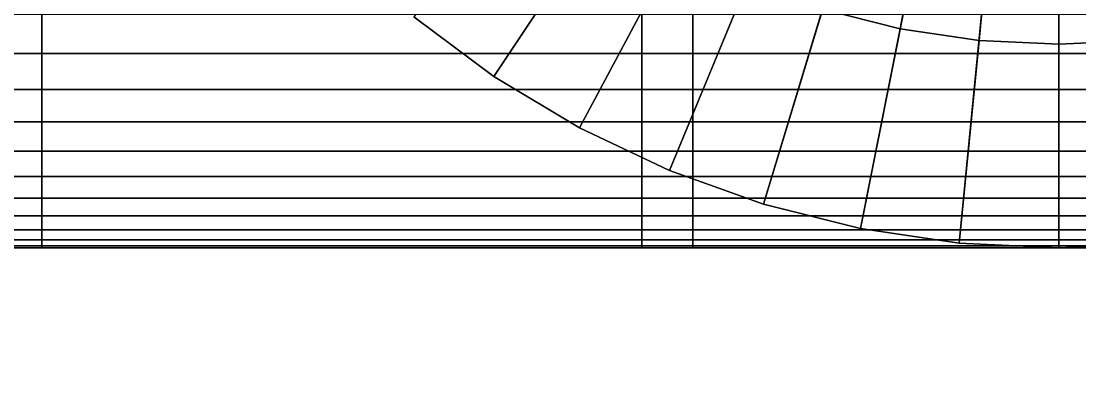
# Model space of a CAD drawing. Header units: millimetres. Extents: x -50 to 55, y -28 to 25.
# Drawn here: x -25.51 to 0.49, y -28.49 to -19.43 of the extents above; entities that cross this region are included whole.
import ezdxf

# ---------------------------------------------------------------- set-up
doc = ezdxf.new("R2010")
doc.units = ezdxf.units.MM
doc.layers.add('BASE', color=7, linetype='Continuous')
doc.layers.add('CIRCOLO_LU', color=7, linetype='Continuous')
doc.styles.add('Annotative', font='arial.ttf')

msp = doc.modelspace()

# ---------------------------------------------------------------- linework, layer by layer
at = {"layer": 'BASE', "lineweight": 5}
for points, invisible_edges in [([(-11.194, -13.64, -14.002), (-15.86, -19.325, -21), (-13.889, -20.787, -21)], 12), ([(-13.889, -20.787, -21), (-9.803, -14.671, -14.002), (-11.194, -13.64, -14.002)], 12), ([(-9.803, -14.671, -14.002), (-13.889, -20.787, -21), (-11.785, -22.048, -21)], 12), ([(-11.785, -22.048, -21), (-8.318, -15.561, -14.002), (-9.803, -14.671, -14.002)], 12), ([(-8.318, -15.561, -14.002), (-11.785, -22.048, -21), (-9.567, -23.097, -21)], 12), ([(-9.567, -23.097, -21), (-6.752, -16.302, -14.002), (-8.318, -15.561, -14.002)], 12), ([(-6.752, -16.302, -14.002), (-9.567, -23.097, -21), (-7.257, -23.924, -21)], 12), ([(-7.257, -23.924, -21), (-5.122, -16.885, -14.002), (-6.752, -16.302, -14.002)], 12), ([(-13.889, -20.787, -60), (-15.86, -19.325, -60), (-11.111, -16.629, -60)], 2), ([(-13.889, -20.787, -60), (-11.111, -16.629, -60), (-9.428, -17.638, -60)], 12), ([(-5.122, -16.885, -14.002), (-7.257, -23.924, -21), (-4.877, -24.52, -21)], 12), ([(-4.877, -24.52, -21), (-3.442, -17.306, -14.002), (-5.122, -16.885, -14.002)], 12), ([(-3.413, -17.159, -50), (-3.902, -19.616, -50), (-5.806, -19.139, -50)], 12), ([(-3.902, -19.616, -50), (-3.413, -17.159, -50), (-1.715, -17.411, -50)], 12), ([(-3.442, -17.306, -14.002), (-4.877, -24.52, -21), (-2.45, -24.88, -21)], 12), ([(-1.715, -17.411, -50), (-1.96, -19.904, -50), (-3.902, -19.616, -50)], 12), ([(-2.45, -24.88, -21), (-1.729, -17.56, -14.002), (-3.442, -17.306, -14.002)], 12), ([(-1.96, -19.904, -50), (-1.715, -17.411, -50), (0, -17.495, -50)], 12), ([(0, -17.495, -50), (1.715, -17.411, -50), (1.96, -19.904, -50)], 12), ([(-11.785, -22.048, -60), (-13.889, -20.787, -60), (-9.428, -17.638, -60)], 2), ([(-11.785, -22.048, -60), (-9.428, -17.638, -60), (-7.654, -18.477, -60)], 12), ([(-1.729, -17.56, -14.002), (-2.45, -24.88, -21), (0, -25, -21)], 12), ([(0, -17.495, -50), (0, -20, -50), (-1.96, -19.904, -50)], 12), ([(0, -25, -21), (0, -17.645, -14.002), (-1.729, -17.56, -14.002)], 12), ([(1.96, -19.904, -50), (0, -20, -50), (0, -17.495, -50)], 12), ([(2.45, -24.88, -21), (1.729, -17.56, -14.002), (0, -25, -21)], 2), ([(1.729, -17.56, -14.002), (0, -17.645, -14.002), (0, -25, -21)], 12), ([(-9.567, -23.097, -60), (-11.785, -22.048, -60), (-7.654, -18.477, -60)], 2), ([(-9.567, -23.097, -60), (-7.654, -18.477, -60), (-5.806, -19.139, -60)], 12), ([(-7.257, -23.924, -60), (-9.567, -23.097, -60), (-5.806, -19.139, -60)], 2), ([(-7.257, -23.924, -60), (-5.806, -19.139, -60), (-3.902, -19.616, -60)], 12), ([(-3.902, -19.616, -50), (-3.902, -19.616, -60), (-5.806, -19.139, -50)], 2), ([(-3.902, -19.616, -60), (-5.806, -19.139, -60), (-5.806, -19.139, -50)], 12), ([(-15.86, -19.325, -21), (-15.86, -19.325, -30), (-13.889, -20.787, -21)], 2), ([(-15.86, -19.325, -30), (-13.889, -20.787, -30), (-13.889, -20.787, -21)], 12), ([(-13.889, -20.787, -32), (-15.86, -19.325, -32), (-15.86, -19.325, -35)], 12), ([(-15.86, -19.325, -35), (-13.889, -20.787, -35), (-13.889, -20.787, -32)], 12), ([(-13.889, -20.787, -38), (-15.86, -19.325, -38), (-15.86, -19.325, -50)], 12), ([(-15.86, -19.325, -50), (-13.889, -20.787, -50), (-13.889, -20.787, -38)], 12), ([(-13.889, -20.787, -50), (-15.86, -19.325, -50), (-15.86, -19.325, -60)], 12), ([(-15.86, -19.325, -60), (-13.889, -20.787, -60), (-13.889, -20.787, -50)], 12), ([(-15.86, -19.325, -30), (-15.86, -19.325, -32), (-13.889, -20.787, -30)], 2), ([(-15.86, -19.325, -32), (-13.889, -20.787, -32), (-13.889, -20.787, -30)], 12), ([(-13.889, -20.787, -35), (-15.86, -19.325, -35), (-15.86, -19.325, -38)], 12), ([(-15.86, -19.325, -38), (-13.889, -20.787, -38), (-13.889, -20.787, -35)], 12), ([(-4.877, -24.52, -60), (-7.257, -23.924, -60), (-3.902, -19.616, -60)], 2), ([(-4.877, -24.52, -60), (-3.902, -19.616, -60), (-1.96, -19.904, -60)], 12), ([(-1.96, -19.904, -50), (-1.96, -19.904, -60), (-3.902, -19.616, -50)], 2), ([(-1.96, -19.904, -60), (-3.902, -19.616, -60), (-3.902, -19.616, -50)], 12), ([(-2.45, -24.88, -60), (-4.877, -24.52, -60), (-1.96, -19.904, -60)], 2), ([(-2.45, -24.88, -60), (-1.96, -19.904, -60), (0, -20, -60)], 12), ([(0, -25, -60), (-2.45, -24.88, -60), (0, -20, -60)], 2), ([(0, -20, -50), (0, -20, -60), (-1.96, -19.904, -50)], 2), ([(0, -20, -60), (-1.96, -19.904, -60), (-1.96, -19.904, -50)], 12), ([(0, -20, -60), (1.96, -19.904, -60), (2.45, -24.88, -60)], 12), ([(1.96, -19.904, -50), (1.96, -19.904, -60), (0, -20, -50)], 2), ([(1.96, -19.904, -60), (0, -20, -60), (0, -20, -50)], 12), ([(2.45, -24.88, -60), (0, -25, -60), (0, -20, -60)], 12), ([(-13.889, -20.787, -21), (-13.889, -20.787, -30), (-11.785, -22.048, -21)], 2), ([(-13.889, -20.787, -30), (-11.785, -22.048, -30), (-11.785, -22.048, -21)], 12), ([(-11.785, -22.048, -32), (-13.889, -20.787, -32), (-13.889, -20.787, -35)], 12), ([(-13.889, -20.787, -35), (-11.785, -22.048, -35), (-11.785, -22.048, -32)], 12), ([(-11.785, -22.048, -38), (-13.889, -20.787, -38), (-13.889, -20.787, -50)], 12), ([(-13.889, -20.787, -50), (-11.785, -22.048, -50), (-11.785, -22.048, -38)], 12), ([(-11.785, -22.048, -50), (-13.889, -20.787, -50), (-13.889, -20.787, -60)], 12), ([(-13.889, -20.787, -60), (-11.785, -22.048, -60), (-11.785, -22.048, -50)], 12), ([(-13.889, -20.787, -30), (-13.889, -20.787, -32), (-11.785, -22.048, -30)], 2), ([(-13.889, -20.787, -32), (-11.785, -22.048, -32), (-11.785, -22.048, -30)], 12), ([(-11.785, -22.048, -35), (-13.889, -20.787, -35), (-13.889, -20.787, -38)], 12), ([(-13.889, -20.787, -38), (-11.785, -22.048, -38), (-11.785, -22.048, -35)], 12), ([(-11.785, -22.048, -21), (-11.785, -22.048, -30), (-9.567, -23.097, -21)], 2), ([(-11.785, -22.048, -30), (-9.567, -23.097, -30), (-9.567, -23.097, -21)], 12), ([(-9.567, -23.097, -32), (-11.785, -22.048, -32), (-11.785, -22.048, -35)], 12), ([(-11.785, -22.048, -35), (-9.567, -23.097, -35), (-9.567, -23.097, -32)], 12), ([(-9.567, -23.097, -38), (-11.785, -22.048, -38), (-11.785, -22.048, -50)], 12), ([(-11.785, -22.048, -50), (-9.567, -23.097, -50), (-9.567, -23.097, -38)], 12), ([(-9.567, -23.097, -50), (-11.785, -22.048, -50), (-11.785, -22.048, -60)], 12), ([(-11.785, -22.048, -60), (-9.567, -23.097, -60), (-9.567, -23.097, -50)], 12), ([(-11.785, -22.048, -30), (-11.785, -22.048, -32), (-9.567, -23.097, -30)], 2), ([(-11.785, -22.048, -32), (-9.567, -23.097, -32), (-9.567, -23.097, -30)], 12), ([(-9.567, -23.097, -35), (-11.785, -22.048, -35), (-11.785, -22.048, -38)], 12), ([(-11.785, -22.048, -38), (-9.567, -23.097, -38), (-9.567, -23.097, -35)], 12), ([(-9.567, -23.097, -21), (-9.567, -23.097, -30), (-7.257, -23.924, -21)], 2), ([(-9.567, -23.097, -30), (-7.257, -23.924, -30), (-7.257, -23.924, -21)], 12), ([(-7.257, -23.924, -32), (-9.567, -23.097, -32), (-9.567, -23.097, -35)], 12), ([(-9.567, -23.097, -35), (-7.257, -23.924, -35), (-7.257, -23.924, -32)], 12), ([(-7.257, -23.924, -38), (-9.567, -23.097, -38), (-9.567, -23.097, -50)], 12), ([(-9.567, -23.097, -50), (-7.257, -23.924, -50), (-7.257, -23.924, -38)], 12), ([(-7.257, -23.924, -50), (-9.567, -23.097, -50), (-9.567, -23.097, -60)], 12), ([(-9.567, -23.097, -60), (-7.257, -23.924, -60), (-7.257, -23.924, -50)], 12), ([(-9.567, -23.097, -30), (-9.567, -23.097, -32), (-7.257, -23.924, -30)], 2), ([(-9.567, -23.097, -32), (-7.257, -23.924, -32), (-7.257, -23.924, -30)], 12), ([(-7.257, -23.924, -35), (-9.567, -23.097, -35), (-9.567, -23.097, -38)], 12), ([(-9.567, -23.097, -38), (-7.257, -23.924, -38), (-7.257, -23.924, -35)], 12), ([(-7.257, -23.924, -21), (-7.257, -23.924, -30), (-4.877, -24.52, -21)], 2), ([(-7.257, -23.924, -30), (-4.877, -24.52, -30), (-4.877, -24.52, -21)], 12), ([(-4.877, -24.52, -32), (-7.257, -23.924, -32), (-7.257, -23.924, -35)], 12), ([(-7.257, -23.924, -35), (-4.877, -24.52, -35), (-4.877, -24.52, -32)], 12), ([(-4.877, -24.52, -38), (-7.257, -23.924, -38), (-7.257, -23.924, -50)], 12), ([(-7.257, -23.924, -50), (-4.877, -24.52, -50), (-4.877, -24.52, -38)], 12), ([(-4.877, -24.52, -50), (-7.257, -23.924, -50), (-7.257, -23.924, -60)], 12), ([(-7.257, -23.924, -60), (-4.877, -24.52, -60), (-4.877, -24.52, -50)], 12), ([(-7.257, -23.924, -30), (-7.257, -23.924, -32), (-4.877, -24.52, -30)], 2), ([(-7.257, -23.924, -32), (-4.877, -24.52, -32), (-4.877, -24.52, -30)], 12), ([(-4.877, -24.52, -35), (-7.257, -23.924, -35), (-7.257, -23.924, -38)], 12), ([(-7.257, -23.924, -38), (-4.877, -24.52, -38), (-4.877, -24.52, -35)], 12), ([(-4.877, -24.52, -21), (-4.877, -24.52, -30), (-2.45, -24.88, -21)], 2), ([(-4.877, -24.52, -30), (-2.45, -24.88, -30), (-2.45, -24.88, -21)], 12), ([(-2.45, -24.88, -32), (-4.877, -24.52, -32), (-4.877, -24.52, -35)], 12), ([(-4.877, -24.52, -35), (-2.45, -24.88, -35), (-2.45, -24.88, -32)], 12), ([(-2.45, -24.88, -38), (-4.877, -24.52, -38), (-4.877, -24.52, -50)], 12), ([(-4.877, -24.52, -50), (-2.45, -24.88, -50), (-2.45, -24.88, -38)], 12), ([(-2.45, -24.88, -50), (-4.877, -24.52, -50), (-4.877, -24.52, -60)], 12), ([(-4.877, -24.52, -60), (-2.45, -24.88, -60), (-2.45, -24.88, -50)], 12), ([(-4.877, -24.52, -30), (-4.877, -24.52, -32), (-2.45, -24.88, -30)], 2), ([(-4.877, -24.52, -32), (-2.45, -24.88, -32), (-2.45, -24.88, -30)], 12), ([(-2.45, -24.88, -35), (-4.877, -24.52, -35), (-4.877, -24.52, -38)], 12), ([(-4.877, -24.52, -38), (-2.45, -24.88, -38), (-2.45, -24.88, -35)], 12), ([(-2.45, -24.88, -21), (-2.45, -24.88, -30), (0, -25, -21)], 2), ([(-2.45, -24.88, -30), (0, -25, -30), (0, -25, -21)], 12), ([(0, -25, -32), (-2.45, -24.88, -32), (-2.45, -24.88, -35)], 12), ([(-2.45, -24.88, -35), (0, -25, -35), (0, -25, -32)], 12), ([(0, -25, -38), (-2.45, -24.88, -38), (-2.45, -24.88, -50)], 12), ([(-2.45, -24.88, -50), (0, -25, -50), (0, -25, -38)], 12), ([(0, -25, -50), (-2.45, -24.88, -50), (-2.45, -24.88, -60)], 12), ([(-2.45, -24.88, -60), (0, -25, -60), (0, -25, -50)], 12), ([(-2.45, -24.88, -30), (-2.45, -24.88, -32), (0, -25, -30)], 2), ([(-2.45, -24.88, -32), (0, -25, -32), (0, -25, -30)], 12), ([(0, -25, -35), (-2.45, -24.88, -35), (-2.45, -24.88, -38)], 12), ([(-2.45, -24.88, -38), (0, -25, -38), (0, -25, -35)], 12), ([(0, -25, -21), (0, -25, -30), (2.45, -24.88, -21)], 2), ([(0, -25, -30), (2.45, -24.88, -30), (2.45, -24.88, -21)], 12), ([(2.45, -24.88, -32), (0, -25, -32), (0, -25, -35)], 12), ([(0, -25, -35), (2.45, -24.88, -35), (2.45, -24.88, -32)], 12), ([(2.45, -24.88, -38), (0, -25, -38), (0, -25, -50)], 12), ([(0, -25, -50), (2.45, -24.88, -50), (2.45, -24.88, -38)], 12), ([(2.45, -24.88, -50), (0, -25, -50), (0, -25, -60)], 12), ([(0, -25, -60), (2.45, -24.88, -60), (2.45, -24.88, -50)], 12), ([(0, -25, -30), (0, -25, -32), (2.45, -24.88, -30)], 2), ([(0, -25, -32), (2.45, -24.88, -32), (2.45, -24.88, -30)], 12), ([(2.45, -24.88, -35), (0, -25, -35), (0, -25, -38)], 12), ([(0, -25, -38), (2.45, -24.88, -38), (2.45, -24.88, -35)], 12)]:
    msp.add_3dface(points, dxfattribs=dict(at, invisible_edges=invisible_edges))
at = {"layer": 'CIRCOLO_LU', "lineweight": 5}
for points, invisible_edges in [([(-27.5, -19.263, 15.936), (-27.5, -20.225, 14.695), (-25, -20.225, 14.695)], 12), ([(-27.5, -19.263, 15.936), (-25, -20.225, 14.695), (-25, -19.263, 15.936)], 1), ([(-27.5, -20.225, -14.695), (-27.5, -19.263, -15.936), (-25, -19.263, -15.936)], 12), ([(-27.5, -20.225, -14.695), (-25, -19.263, -15.936), (-25, -20.225, -14.695)], 1), ([(-25, -19.263, 15.936), (-25, -20.225, 14.695), (-10.25, -20.225, 14.695)], 12), ([(-25, -19.263, 15.936), (-10.25, -20.225, 14.695), (-10.25, -19.263, 15.936)], 1), ([(-25, -20.225, -14.695), (-25, -19.263, -15.936), (-10.25, -19.263, -15.936)], 12), ([(-25, -20.225, -14.695), (-10.25, -19.263, -15.936), (-10.25, -20.225, -14.695)], 1), ([(-9, -19.263, 15.936), (-10.25, -19.263, 15.936), (-9, -20.225, 14.695)], 2), ([(-10.25, -19.263, 15.936), (-10.25, -20.225, 14.695), (-9, -20.225, 14.695)], 12), ([(-9, -20.225, -14.695), (-10.25, -20.225, -14.695), (-9, -19.263, -15.936)], 2), ([(-10.25, -20.225, -14.695), (-10.25, -19.263, -15.936), (-9, -19.263, -15.936)], 12), ([(0, -20.225, 14.695), (0, -19.263, 15.936), (-9, -19.263, 15.936)], 12), ([(-9, -19.263, 15.936), (-9, -20.225, 14.695), (0, -20.225, 14.695)], 12), ([(0, -19.263, -15.936), (0, -20.225, -14.695), (-9, -20.225, -14.695)], 12), ([(-9, -20.225, -14.695), (-9, -19.263, -15.936), (0, -19.263, -15.936)], 12), ([(9, -19.263, 15.936), (0, -19.263, 15.936), (9, -20.225, 14.695)], 2), ([(0, -19.263, 15.936), (0, -20.225, 14.695), (9, -20.225, 14.695)], 12), ([(9, -20.225, -14.695), (0, -20.225, -14.695), (9, -19.263, -15.936)], 2), ([(0, -20.225, -14.695), (0, -19.263, -15.936), (9, -19.263, -15.936)], 12), ([(-27.5, -21.108, -13.396), (-27.5, -20.225, -14.695), (-25, -20.225, -14.695)], 12), ([(-27.5, -21.108, -13.396), (-25, -20.225, -14.695), (-25, -21.108, -13.396)], 1), ([(-27.5, -20.225, 14.695), (-27.5, -21.108, 13.396), (-25, -21.108, 13.396)], 12), ([(-27.5, -20.225, 14.695), (-25, -21.108, 13.396), (-25, -20.225, 14.695)], 1), ([(-25, -21.108, -13.396), (-25, -20.225, -14.695), (-10.25, -20.225, -14.695)], 12), ([(-25, -21.108, -13.396), (-10.25, -20.225, -14.695), (-10.25, -21.108, -13.396)], 1), ([(-25, -20.225, 14.695), (-25, -21.108, 13.396), (-10.25, -21.108, 13.396)], 12), ([(-25, -20.225, 14.695), (-10.25, -21.108, 13.396), (-10.25, -20.225, 14.695)], 1), ([(-9, -21.108, -13.396), (-10.25, -21.108, -13.396), (-9, -20.225, -14.695)], 2), ([(-10.25, -21.108, -13.396), (-10.25, -20.225, -14.695), (-9, -20.225, -14.695)], 12), ([(-9, -20.225, 14.695), (-10.25, -20.225, 14.695), (-9, -21.108, 13.396)], 2), ([(-10.25, -20.225, 14.695), (-10.25, -21.108, 13.396), (-9, -21.108, 13.396)], 12), ([(0, -21.108, 13.396), (0, -20.225, 14.695), (-9, -20.225, 14.695)], 12), ([(-9, -20.225, 14.695), (-9, -21.108, 13.396), (0, -21.108, 13.396)], 12), ([(0, -20.225, -14.695), (0, -21.108, -13.396), (-9, -21.108, -13.396)], 12), ([(-9, -21.108, -13.396), (-9, -20.225, -14.695), (0, -20.225, -14.695)], 12), ([(9, -20.225, 14.695), (0, -20.225, 14.695), (9, -21.108, 13.396)], 2), ([(0, -20.225, 14.695), (0, -21.108, 13.396), (9, -21.108, 13.396)], 12), ([(9, -21.108, -13.396), (0, -21.108, -13.396), (9, -20.225, -14.695)], 2), ([(0, -21.108, -13.396), (0, -20.225, -14.695), (9, -20.225, -14.695)], 12), ([(-27.5, -21.908, -12.044), (-27.5, -21.108, -13.396), (-25, -21.108, -13.396)], 12), ([(-27.5, -21.908, -12.044), (-25, -21.108, -13.396), (-25, -21.908, -12.044)], 1), ([(-27.5, -21.108, 13.396), (-27.5, -21.908, 12.044), (-25, -21.908, 12.044)], 12), ([(-27.5, -21.108, 13.396), (-25, -21.908, 12.044), (-25, -21.108, 13.396)], 1), ([(-25, -21.908, -12.044), (-25, -21.108, -13.396), (-10.25, -21.108, -13.396)], 12), ([(-25, -21.908, -12.044), (-10.25, -21.108, -13.396), (-10.25, -21.908, -12.044)], 1), ([(-25, -21.108, 13.396), (-25, -21.908, 12.044), (-10.25, -21.908, 12.044)], 12), ([(-25, -21.108, 13.396), (-10.25, -21.908, 12.044), (-10.25, -21.108, 13.396)], 1), ([(-9, -21.108, 13.396), (-10.25, -21.108, 13.396), (-9, -21.908, 12.044)], 2), ([(-10.25, -21.108, 13.396), (-10.25, -21.908, 12.044), (-9, -21.908, 12.044)], 12), ([(-9, -21.908, -12.044), (-10.25, -21.908, -12.044), (-9, -21.108, -13.396)], 2), ([(-10.25, -21.908, -12.044), (-10.25, -21.108, -13.396), (-9, -21.108, -13.396)], 12), ([(0, -21.908, 12.044), (0, -21.108, 13.396), (-9, -21.108, 13.396)], 12), ([(-9, -21.108, 13.396), (-9, -21.908, 12.044), (0, -21.908, 12.044)], 12), ([(0, -21.108, -13.396), (0, -21.908, -12.044), (-9, -21.908, -12.044)], 12), ([(-9, -21.908, -12.044), (-9, -21.108, -13.396), (0, -21.108, -13.396)], 12), ([(9, -21.108, 13.396), (0, -21.108, 13.396), (9, -21.908, 12.044)], 2), ([(0, -21.108, 13.396), (0, -21.908, 12.044), (9, -21.908, 12.044)], 12), ([(9, -21.908, -12.044), (0, -21.908, -12.044), (9, -21.108, -13.396)], 2), ([(0, -21.908, -12.044), (0, -21.108, -13.396), (9, -21.108, -13.396)], 12), ([(-27.5, -22.621, -10.644), (-27.5, -21.908, -12.044), (-25, -21.908, -12.044)], 12), ([(-27.5, -22.621, -10.644), (-25, -21.908, -12.044), (-25, -22.621, -10.644)], 1), ([(-27.5, -21.908, 12.044), (-27.5, -22.621, 10.644), (-25, -22.621, 10.644)], 12), ([(-27.5, -21.908, 12.044), (-25, -22.621, 10.644), (-25, -21.908, 12.044)], 1), ([(-25, -21.908, 12.044), (-25, -22.621, 10.644), (-10.25, -22.621, 10.644)], 12), ([(-25, -21.908, 12.044), (-10.25, -22.621, 10.644), (-10.25, -21.908, 12.044)], 1), ([(-25, -22.621, -10.644), (-25, -21.908, -12.044), (-10.25, -21.908, -12.044)], 12), ([(-25, -22.621, -10.644), (-10.25, -21.908, -12.044), (-10.25, -22.621, -10.644)], 1), ([(-9, -22.621, -10.644), (-10.25, -22.621, -10.644), (-9, -21.908, -12.044)], 2), ([(-10.25, -22.621, -10.644), (-10.25, -21.908, -12.044), (-9, -21.908, -12.044)], 12), ([(-9, -21.908, 12.044), (-10.25, -21.908, 12.044), (-9, -22.621, 10.644)], 2), ([(-10.25, -21.908, 12.044), (-10.25, -22.621, 10.644), (-9, -22.621, 10.644)], 12), ([(0, -22.621, 10.644), (0, -21.908, 12.044), (-9, -21.908, 12.044)], 12), ([(-9, -21.908, 12.044), (-9, -22.621, 10.644), (0, -22.621, 10.644)], 12), ([(0, -21.908, -12.044), (0, -22.621, -10.644), (-9, -22.621, -10.644)], 12), ([(-9, -22.621, -10.644), (-9, -21.908, -12.044), (0, -21.908, -12.044)], 12), ([(9, -21.908, 12.044), (0, -21.908, 12.044), (9, -22.621, 10.644)], 2), ([(0, -21.908, 12.044), (0, -22.621, 10.644), (9, -22.621, 10.644)], 12), ([(9, -22.621, -10.644), (0, -22.621, -10.644), (9, -21.908, -12.044)], 2), ([(0, -22.621, -10.644), (0, -21.908, -12.044), (9, -21.908, -12.044)], 12), ([(-27.5, -23.244, -9.203), (-27.5, -22.621, -10.644), (-25, -22.621, -10.644)], 12), ([(-27.5, -23.244, -9.203), (-25, -22.621, -10.644), (-25, -23.244, -9.203)], 1), ([(-27.5, -22.621, 10.644), (-27.5, -23.244, 9.203), (-25, -23.244, 9.203)], 12), ([(-27.5, -22.621, 10.644), (-25, -23.244, 9.203), (-25, -22.621, 10.644)], 1), ([(-25, -22.621, 10.644), (-25, -23.244, 9.203), (-10.25, -23.244, 9.203)], 12), ([(-25, -22.621, 10.644), (-10.25, -23.244, 9.203), (-10.25, -22.621, 10.644)], 1), ([(-25, -23.244, -9.203), (-25, -22.621, -10.644), (-10.25, -22.621, -10.644)], 12), ([(-25, -23.244, -9.203), (-10.25, -22.621, -10.644), (-10.25, -23.244, -9.203)], 1), ([(-9, -23.244, -9.203), (-10.25, -23.244, -9.203), (-9, -22.621, -10.644)], 2), ([(-10.25, -23.244, -9.203), (-10.25, -22.621, -10.644), (-9, -22.621, -10.644)], 12), ([(-9, -22.621, 10.644), (-10.25, -22.621, 10.644), (-9, -23.244, 9.203)], 2), ([(-10.25, -22.621, 10.644), (-10.25, -23.244, 9.203), (-9, -23.244, 9.203)], 12), ([(0, -23.244, 9.203), (0, -22.621, 10.644), (-9, -22.621, 10.644)], 12), ([(-9, -22.621, 10.644), (-9, -23.244, 9.203), (0, -23.244, 9.203)], 12), ([(0, -22.621, -10.644), (0, -23.244, -9.203), (-9, -23.244, -9.203)], 12), ([(-9, -23.244, -9.203), (-9, -22.621, -10.644), (0, -22.621, -10.644)], 12), ([(9, -22.621, 10.644), (0, -22.621, 10.644), (9, -23.244, 9.203)], 2), ([(0, -22.621, 10.644), (0, -23.244, 9.203), (9, -23.244, 9.203)], 12), ([(9, -23.244, -9.203), (0, -23.244, -9.203), (9, -22.621, -10.644)], 2), ([(0, -23.244, -9.203), (0, -22.621, -10.644), (9, -22.621, -10.644)], 12), ([(-27.5, -23.244, 9.203), (-27.5, -23.776, 7.725), (-25, -23.776, 7.725)], 12), ([(-27.5, -23.244, 9.203), (-25, -23.776, 7.725), (-25, -23.244, 9.203)], 1), ([(-27.5, -23.776, -7.725), (-27.5, -23.244, -9.203), (-25, -23.244, -9.203)], 12), ([(-27.5, -23.776, -7.725), (-25, -23.244, -9.203), (-25, -23.776, -7.725)], 1), ([(-25, -23.244, 9.203), (-25, -23.776, 7.725), (-10.25, -23.776, 7.725)], 12), ([(-25, -23.244, 9.203), (-10.25, -23.776, 7.725), (-10.25, -23.244, 9.203)], 1), ([(-25, -23.776, -7.725), (-25, -23.244, -9.203), (-10.25, -23.244, -9.203)], 12), ([(-25, -23.776, -7.725), (-10.25, -23.244, -9.203), (-10.25, -23.776, -7.725)], 1), ([(-9, -23.244, 9.203), (-10.25, -23.244, 9.203), (-9, -23.776, 7.725)], 2), ([(-10.25, -23.244, 9.203), (-10.25, -23.776, 7.725), (-9, -23.776, 7.725)], 12), ([(-9, -23.776, -7.725), (-10.25, -23.776, -7.725), (-9, -23.244, -9.203)], 2), ([(-10.25, -23.776, -7.725), (-10.25, -23.244, -9.203), (-9, -23.244, -9.203)], 12), ([(0, -23.776, 7.725), (0, -23.244, 9.203), (-9, -23.244, 9.203)], 12), ([(-9, -23.244, 9.203), (-9, -23.776, 7.725), (0, -23.776, 7.725)], 12), ([(0, -23.244, -9.203), (0, -23.776, -7.725), (-9, -23.776, -7.725)], 12), ([(-9, -23.776, -7.725), (-9, -23.244, -9.203), (0, -23.244, -9.203)], 12), ([(9, -23.244, 9.203), (0, -23.244, 9.203), (9, -23.776, 7.725)], 2), ([(0, -23.244, 9.203), (0, -23.776, 7.725), (9, -23.776, 7.725)], 12), ([(9, -23.776, -7.725), (0, -23.776, -7.725), (0, -23.244, -9.203)], 12), ([(9, -23.776, -7.725), (0, -23.244, -9.203), (9, -23.244, -9.203)], 1), ([(-27.5, -23.776, 7.725), (-27.5, -24.215, 6.217), (-25, -24.215, 6.217)], 12), ([(-27.5, -23.776, 7.725), (-25, -24.215, 6.217), (-25, -23.776, 7.725)], 1), ([(-27.5, -24.215, -6.217), (-27.5, -23.776, -7.725), (-25, -23.776, -7.725)], 12), ([(-27.5, -24.215, -6.217), (-25, -23.776, -7.725), (-25, -24.215, -6.217)], 1), ([(-25, -23.776, 7.725), (-25, -24.215, 6.217), (-10.25, -24.215, 6.217)], 12), ([(-25, -23.776, 7.725), (-10.25, -24.215, 6.217), (-10.25, -23.776, 7.725)], 1), ([(-25, -24.215, -6.217), (-25, -23.776, -7.725), (-10.25, -23.776, -7.725)], 12), ([(-25, -24.215, -6.217), (-10.25, -23.776, -7.725), (-10.25, -24.215, -6.217)], 1), ([(-9, -23.776, 7.725), (-10.25, -23.776, 7.725), (-9, -24.215, 6.217)], 2), ([(-10.25, -23.776, 7.725), (-10.25, -24.215, 6.217), (-9, -24.215, 6.217)], 12), ([(-9, -24.215, -6.217), (-10.25, -24.215, -6.217), (-9, -23.776, -7.725)], 2), ([(-10.25, -24.215, -6.217), (-10.25, -23.776, -7.725), (-9, -23.776, -7.725)], 12), ([(0, -24.215, 6.217), (0, -23.776, 7.725), (-9, -23.776, 7.725)], 12), ([(-9, -23.776, 7.725), (-9, -24.215, 6.217), (0, -24.215, 6.217)], 12), ([(0, -23.776, -7.725), (0, -24.215, -6.217), (-9, -24.215, -6.217)], 12), ([(-9, -24.215, -6.217), (-9, -23.776, -7.725), (0, -23.776, -7.725)], 12), ([(9, -23.776, 7.725), (0, -23.776, 7.725), (9, -24.215, 6.217)], 2), ([(0, -23.776, 7.725), (0, -24.215, 6.217), (9, -24.215, 6.217)], 12), ([(9, -24.215, -6.217), (0, -24.215, -6.217), (9, -23.776, -7.725)], 2), ([(0, -24.215, -6.217), (0, -23.776, -7.725), (9, -23.776, -7.725)], 12), ([(-27.5, -24.557, -4.685), (-27.5, -24.215, -6.217), (-25, -24.215, -6.217)], 12), ([(-27.5, -24.557, -4.685), (-25, -24.215, -6.217), (-25, -24.557, -4.685)], 1), ([(-27.5, -24.215, 6.217), (-27.5, -24.557, 4.685), (-25, -24.557, 4.685)], 12), ([(-27.5, -24.215, 6.217), (-25, -24.557, 4.685), (-25, -24.215, 6.217)], 1), ([(-25, -24.215, 6.217), (-25, -24.557, 4.685), (-10.25, -24.557, 4.685)], 12), ([(-25, -24.215, 6.217), (-10.25, -24.557, 4.685), (-10.25, -24.215, 6.217)], 1), ([(-25, -24.557, -4.685), (-25, -24.215, -6.217), (-10.25, -24.215, -6.217)], 12), ([(-25, -24.557, -4.685), (-10.25, -24.215, -6.217), (-10.25, -24.557, -4.685)], 1), ([(-9, -24.215, 6.217), (-10.25, -24.215, 6.217), (-9, -24.557, 4.685)], 2), ([(-10.25, -24.215, 6.217), (-10.25, -24.557, 4.685), (-9, -24.557, 4.685)], 12), ([(-9, -24.557, -4.685), (-10.25, -24.557, -4.685), (-9, -24.215, -6.217)], 2), ([(-10.25, -24.557, -4.685), (-10.25, -24.215, -6.217), (-9, -24.215, -6.217)], 12), ([(0, -24.557, 4.685), (0, -24.215, 6.217), (-9, -24.215, 6.217)], 12), ([(-9, -24.215, 6.217), (-9, -24.557, 4.685), (0, -24.557, 4.685)], 12), ([(0, -24.215, -6.217), (0, -24.557, -4.685), (-9, -24.557, -4.685)], 12), ([(-9, -24.557, -4.685), (-9, -24.215, -6.217), (0, -24.215, -6.217)], 12), ([(9, -24.215, 6.217), (0, -24.215, 6.217), (0, -24.557, 4.685)], 12), ([(9, -24.215, 6.217), (0, -24.557, 4.685), (9, -24.557, 4.685)], 1), ([(9, -24.557, -4.685), (0, -24.557, -4.685), (9, -24.215, -6.217)], 2), ([(0, -24.557, -4.685), (0, -24.215, -6.217), (9, -24.215, -6.217)], 12), ([(-27.5, -24.803, -3.133), (-27.5, -24.557, -4.685), (-25, -24.557, -4.685)], 12), ([(-27.5, -24.803, -3.133), (-25, -24.557, -4.685), (-25, -24.803, -3.133)], 1), ([(-27.5, -24.557, 4.685), (-27.5, -24.803, 3.133), (-25, -24.803, 3.133)], 12), ([(-27.5, -24.557, 4.685), (-25, -24.803, 3.133), (-25, -24.557, 4.685)], 1), ([(-25, -24.803, -3.133), (-25, -24.557, -4.685), (-10.25, -24.557, -4.685)], 12), ([(-25, -24.803, -3.133), (-10.25, -24.557, -4.685), (-10.25, -24.803, -3.133)], 1), ([(-25, -24.557, 4.685), (-25, -24.803, 3.133), (-10.25, -24.803, 3.133)], 12), ([(-25, -24.557, 4.685), (-10.25, -24.803, 3.133), (-10.25, -24.557, 4.685)], 1), ([(-9, -24.803, -3.133), (-10.25, -24.803, -3.133), (-9, -24.557, -4.685)], 2), ([(-10.25, -24.803, -3.133), (-10.25, -24.557, -4.685), (-9, -24.557, -4.685)], 12), ([(-9, -24.557, 4.685), (-10.25, -24.557, 4.685), (-9, -24.803, 3.133)], 2), ([(-10.25, -24.557, 4.685), (-10.25, -24.803, 3.133), (-9, -24.803, 3.133)], 12), ([(0, -24.803, 3.133), (0, -24.557, 4.685), (-9, -24.557, 4.685)], 12), ([(-9, -24.557, 4.685), (-9, -24.803, 3.133), (0, -24.803, 3.133)], 12), ([(0, -24.557, -4.685), (0, -24.803, -3.133), (-9, -24.803, -3.133)], 12), ([(-9, -24.803, -3.133), (-9, -24.557, -4.685), (0, -24.557, -4.685)], 12), ([(9, -24.557, 4.685), (0, -24.557, 4.685), (9, -24.803, 3.133)], 2), ([(0, -24.557, 4.685), (0, -24.803, 3.133), (9, -24.803, 3.133)], 12), ([(9, -24.803, -3.133), (0, -24.803, -3.133), (9, -24.557, -4.685)], 2), ([(0, -24.803, -3.133), (0, -24.557, -4.685), (9, -24.557, -4.685)], 12), ([(-27.5, -24.803, 3.133), (-27.5, -24.951, 1.57), (-25, -24.951, 1.57)], 12), ([(-27.5, -24.803, 3.133), (-25, -24.951, 1.57), (-25, -24.803, 3.133)], 1), ([(-27.5, -24.951, -1.57), (-27.5, -24.803, -3.133), (-25, -24.803, -3.133)], 12), ([(-27.5, -24.951, -1.57), (-25, -24.803, -3.133), (-25, -24.951, -1.57)], 1), ([(-27.5, -24.951, 1.57), (-27.5, -25), (-25, -25)], 12), ([(-27.5, -24.951, 1.57), (-25, -25), (-25, -24.951, 1.57)], 1), ([(-27.5, -25), (-27.5, -24.951, -1.57), (-25, -24.951, -1.57)], 12), ([(-27.5, -25), (-25, -24.951, -1.57), (-25, -25)], 1), ([(-25, -24.951, -1.57), (-25, -24.803, -3.133), (-10.25, -24.803, -3.133)], 12), ([(-25, -24.951, -1.57), (-10.25, -24.803, -3.133), (-10.25, -24.951, -1.57)], 1), ([(-25, -24.803, 3.133), (-25, -24.951, 1.57), (-10.25, -24.951, 1.57)], 12), ([(-25, -24.803, 3.133), (-10.25, -24.951, 1.57), (-10.25, -24.803, 3.133)], 1), ([(-25, -24.951, 1.57), (-25, -25), (-10.25, -25)], 12), ([(-25, -24.951, 1.57), (-10.25, -25), (-10.25, -24.951, 1.57)], 1), ([(-25, -25), (-25, -24.951, -1.57), (-10.25, -24.951, -1.57)], 12), ([(-25, -25), (-10.25, -24.951, -1.57), (-10.25, -25)], 1), ([(-9, -24.951, -1.57), (-10.25, -24.951, -1.57), (-9, -24.803, -3.133)], 2), ([(-10.25, -24.951, -1.57), (-10.25, -24.803, -3.133), (-9, -24.803, -3.133)], 12), ([(-9, -24.803, 3.133), (-10.25, -24.803, 3.133), (-9, -24.951, 1.57)], 2), ([(-10.25, -24.803, 3.133), (-10.25, -24.951, 1.57), (-9, -24.951, 1.57)], 12), ([(-9, -25), (-10.25, -25), (-9, -24.951, -1.57)], 2), ([(-10.25, -25), (-10.25, -24.951, -1.57), (-9, -24.951, -1.57)], 12), ([(-9, -24.951, 1.57), (-10.25, -24.951, 1.57), (-9, -25)], 2), ([(-10.25, -24.951, 1.57), (-10.25, -25), (-9, -25)], 12), ([(0, -24.951, 1.57), (0, -24.803, 3.133), (-9, -24.803, 3.133)], 12), ([(-9, -24.803, 3.133), (-9, -24.951, 1.57), (0, -24.951, 1.57)], 12), ([(0, -24.803, -3.133), (0, -24.951, -1.57), (-9, -24.951, -1.57)], 12), ([(-9, -24.951, -1.57), (-9, -24.803, -3.133), (0, -24.803, -3.133)], 12), ([(0, -25), (0, -24.951, 1.57), (-9, -24.951, 1.57)], 12), ([(-9, -24.951, 1.57), (-9, -25), (0, -25)], 12), ([(0, -24.951, -1.57), (0, -25), (-9, -25)], 12), ([(-9, -25), (-9, -24.951, -1.57), (0, -24.951, -1.57)], 12), ([(9, -24.803, 3.133), (0, -24.803, 3.133), (0, -24.951, 1.57)], 12), ([(9, -24.803, 3.133), (0, -24.951, 1.57), (9, -24.951, 1.57)], 1), ([(9, -24.951, -1.57), (0, -24.951, -1.57), (0, -24.803, -3.133)], 12), ([(9, -24.951, -1.57), (0, -24.803, -3.133), (9, -24.803, -3.133)], 1), ([(9, -24.951, 1.57), (0, -24.951, 1.57), (9, -25)], 2), ([(0, -24.951, 1.57), (0, -25), (9, -25)], 12), ([(9, -25), (0, -25), (9, -24.951, -1.57)], 2), ([(0, -25), (0, -24.951, -1.57), (9, -24.951, -1.57)], 12)]:
    msp.add_3dface(points, dxfattribs=dict(at, invisible_edges=invisible_edges))

# ---------------------------------------------------------------- texts
at = {"extrusion": (1, 1.79988e-16, -1.33263e-16), "style": 'Annotative'}
msp.add_text('VISTA    ', height=6.4872, dxfattribs=at).set_placement((-28.526, 53.286))

doc.saveas('drawing.dxf')
